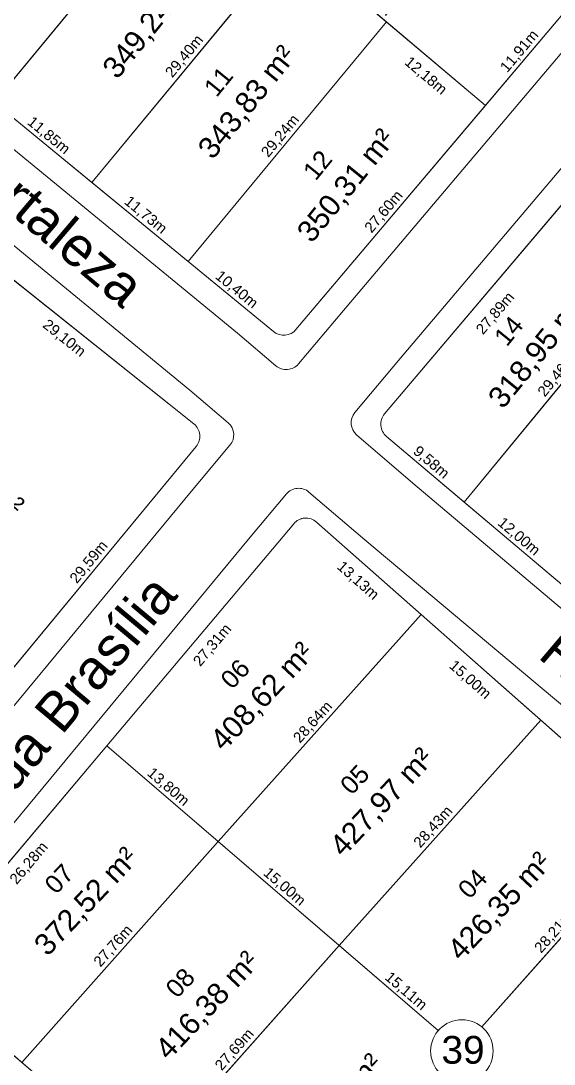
# Model space of a CAD drawing. Header units: metres. Extents: x 3808 to 8215, y 2374 to 6187.
# Drawn here: x 5278.2 to 5328.3, y 2960.6 to 3058.8 of the extents above; entities that cross this region are included whole.
import ezdxf

# ---------------------------------------------------------------- set-up
doc = ezdxf.new("R2010")
doc.units = ezdxf.units.M
for name, color, linetype in [('Areas Lotes', 1, 'Continuous'), ('Calçada', 8, 'Continuous'), ('COTAS', 7, 'Continuous'), ('Lote', 7, 'Continuous'), ('Nome das Ruas', 7, 'Continuous'), ('Nº Lote', 7, 'Continuous'), ('Nº. quadra', 7, 'Continuous'), ('quadras', 7, 'Continuous')]:
    doc.layers.add(name, color=color, linetype=linetype)
doc.styles.add('Arial', font='arial.ttf')
doc.dimstyles.new('Copy(2) of ISO-25', dxfattribs={"dimtxt": 1, "dimasz": 2.5, "dimexe": 1.25, "dimexo": 0.625, "dimgap": 0.2, "dimtad": 1, "dimtoh": 1, "dimlfac": 1, "dimzin": 1, "dimtxsty": 'Arial', "dimblk": 'NONE', "dimcen": 0, "dimse1": 1, "dimse2": 1, "dimsd1": 1, "dimsd2": 1, "dimclrt": 256, "dimaunit": 1, "dimadec": 3, "dimazin": 0, "dimtfac": 1, "dimtmove": 0, "dimatfit": 3, "dimldrblk": 'NONE', "dimfxl": 1, "dimtolj": 1, "dimtzin": 0, "dimarcsym": 0})

# ---------------------------------------------------------------- blocks, each defined once
blk = doc.blocks.new('*D2032')
at = {"layer": 'Defpoints', "color": 0, "linetype": 'Continuous', "transparency": 16777216}
for p in [(5268.963, 2968.36), (5278.266, 2960.806), (5278.266, 2960.806)]:
    blk.add_point(p, dxfattribs=at)
at = {"layer": 'COTAS', "linetype": 'Continuous', "lineweight": 5, "transparency": 16777216, "insert": (5274.119, 2965.205), "char_height": 1, "attachment_point": 5, "rotation": 320.92487, "style": 'Arial'}
blk.add_mtext('\\A1;11,98m', dxfattribs=at)
blk = doc.blocks.new('_None')
blk = doc.blocks.new('*D2033')
at = {"layer": 'Defpoints', "color": 0, "linetype": 'Continuous', "transparency": 16777216}
for p in [(5278.266, 2960.806), (5289.639, 2951.028), (5289.905, 2951.356)]:
    blk.add_point(p, dxfattribs=at)
at = {"layer": 'COTAS', "linetype": 'Continuous', "lineweight": 5, "transparency": 16777216, "insert": (5284.59, 2956.703), "char_height": 1, "attachment_point": 5, "rotation": 320.92487, "style": 'Arial'}
blk.add_mtext('\\A1;14,99m', dxfattribs=at)
blk = doc.blocks.new('*D2040')
at = {"layer": 'Defpoints', "color": 0, "linetype": 'Continuous', "transparency": 16777216}
for p in [(5286.225, 2990.573), (5288.027, 2989.057), (5269.31, 2970.463)]:
    blk.add_point(p, dxfattribs=at)
at = {"layer": 'COTAS', "linetype": 'Continuous', "lineweight": 5, "transparency": 16777216, "insert": (5278.957, 2979.518), "char_height": 1, "attachment_point": 5, "rotation": 49.93186, "style": 'Arial'}
blk.add_mtext('\\A1;26,28m', dxfattribs=at)
blk = doc.blocks.new('*D2041')
at = {"layer": 'Defpoints', "color": 0, "linetype": 'Continuous', "transparency": 16777216}
for p in [(5303.801, 3011.469), (5305.604, 3009.953), (5286.225, 2990.573)]:
    blk.add_point(p, dxfattribs=at)
at = {"layer": 'COTAS', "linetype": 'Continuous', "lineweight": 5, "transparency": 16777216, "insert": (5296.202, 3000.021), "char_height": 1, "attachment_point": 5, "rotation": 49.93186, "style": 'Arial'}
blk.add_mtext('\\A1;27,31m', dxfattribs=at)
blk = doc.blocks.new('*D2042')
at = {"layer": 'Defpoints', "color": 0, "linetype": 'Continuous', "transparency": 16777216}
for p in [(5305.943, 3011.627), (5315.78, 3002.926), (5314.194, 3001.133)]:
    blk.add_point(p, dxfattribs=at)
at = {"layer": 'COTAS', "linetype": 'Continuous', "lineweight": 5, "transparency": 16777216, "insert": (5309.806, 3006.083), "char_height": 1, "attachment_point": 5, "rotation": 318.5032, "style": 'Arial'}
blk.add_mtext('\\A1;13,13m', dxfattribs=at)
blk = doc.blocks.new('*D2043')
at = {"layer": 'Defpoints', "color": 0, "linetype": 'Continuous', "transparency": 16777216}
for p in [(5315.78, 3002.926), (5327.015, 2992.987), (5325.428, 2991.194)]:
    blk.add_point(p, dxfattribs=at)
at = {"layer": 'COTAS', "linetype": 'Continuous', "lineweight": 5, "transparency": 16777216, "insert": (5320.342, 2996.763), "char_height": 1, "attachment_point": 5, "rotation": 318.5032, "style": 'Arial'}
blk.add_mtext('\\A1;15,00m', dxfattribs=at)
blk = doc.blocks.new('*D2044')
at = {"layer": 'Defpoints', "color": 0, "linetype": 'Continuous', "transparency": 16777216}
for p in [(5327.015, 2992.987), (5338.249, 2983.048), (5336.663, 2981.255)]:
    blk.add_point(p, dxfattribs=at)
at = {"layer": 'COTAS', "linetype": 'Continuous', "lineweight": 5, "transparency": 16777216, "insert": (5331.577, 2986.824), "char_height": 1, "attachment_point": 5, "rotation": 318.5032, "style": 'Arial'}
blk.add_mtext('\\A1;15,00m', dxfattribs=at)
blk = doc.blocks.new('*D2048')
at = {"layer": 'Defpoints', "color": 0, "linetype": 'Continuous', "transparency": 16777216}
for p in [(5296.691, 2981.574), (5296.691, 2981.574), (5278.266, 2960.806)]:
    blk.add_point(p, dxfattribs=at)
at = {"layer": 'COTAS', "linetype": 'Continuous', "lineweight": 5, "transparency": 16777216, "insert": (5286.879, 2971.722), "char_height": 1, "attachment_point": 5, "rotation": 48.41987, "style": 'Arial'}
blk.add_mtext('\\A1;27,76m', dxfattribs=at)
blk = doc.blocks.new('*D2049')
at = {"layer": 'Defpoints', "color": 0, "linetype": 'Continuous', "transparency": 16777216}
for p in [(5315.78, 3002.926), (5315.78, 3002.926), (5296.691, 2981.574)]:
    blk.add_point(p, dxfattribs=at)
at = {"layer": 'COTAS', "linetype": 'Continuous', "lineweight": 5, "transparency": 16777216, "insert": (5305.638, 2992.784), "char_height": 1, "attachment_point": 5, "rotation": 48.20278, "style": 'Arial'}
blk.add_mtext('\\A1;28,64m', dxfattribs=at)
blk = doc.blocks.new('*D2050')
at = {"layer": 'Defpoints', "color": 0, "linetype": 'Continuous', "transparency": 16777216}
for p in [(5308.065, 2971.795), (5308.065, 2971.795), (5289.688, 2951.084)]:
    blk.add_point(p, dxfattribs=at)
at = {"layer": 'COTAS', "linetype": 'Continuous', "lineweight": 5, "transparency": 16777216, "insert": (5298.278, 2961.971), "char_height": 1, "attachment_point": 5, "rotation": 48.4171, "style": 'Arial'}
blk.add_mtext('\\A1;27,69m', dxfattribs=at)
blk = doc.blocks.new('*D2051')
at = {"layer": 'Defpoints', "color": 0, "linetype": 'Continuous', "transparency": 16777216}
for p in [(5327.015, 2992.987), (5327.015, 2992.987), (5308.065, 2971.795)]:
    blk.add_point(p, dxfattribs=at)
at = {"layer": 'COTAS', "linetype": 'Continuous', "lineweight": 5, "transparency": 16777216, "insert": (5316.943, 2982.925), "char_height": 1, "attachment_point": 5, "rotation": 48.19753, "style": 'Arial'}
blk.add_mtext('\\A1;28,43m', dxfattribs=at)
blk = doc.blocks.new('*D2052')
at = {"layer": 'Defpoints', "color": 0, "linetype": 'Continuous', "transparency": 16777216}
for p in [(5319.523, 2961.944), (5319.523, 2961.944), (5301.18, 2941.271)]:
    blk.add_point(p, dxfattribs=at)
at = {"layer": 'COTAS', "linetype": 'Continuous', "lineweight": 5, "transparency": 16777216, "insert": (5309.753, 2952.139), "char_height": 1, "attachment_point": 5, "rotation": 48.4171, "style": 'Arial'}
blk.add_mtext('\\A1;27,64m', dxfattribs=at)
blk = doc.blocks.new('*D2053')
at = {"layer": 'Defpoints', "color": 0, "linetype": 'Continuous', "transparency": 16777216}
for p in [(5338.249, 2983.048), (5338.249, 2983.048), (5319.523, 2961.944)]:
    blk.add_point(p, dxfattribs=at)
at = {"layer": 'COTAS', "linetype": 'Continuous', "lineweight": 5, "transparency": 16777216, "insert": (5328.287, 2973.028), "char_height": 1, "attachment_point": 5, "rotation": 48.4171, "style": 'Arial'}
blk.add_mtext('\\A1;28,21m', dxfattribs=at)
blk = doc.blocks.new('*D2058')
at = {"layer": 'Defpoints', "color": 0, "linetype": 'Continuous', "transparency": 16777216}
for p in [(5286.225, 2990.573), (5296.691, 2981.574), (5296.691, 2981.574)]:
    blk.add_point(p, dxfattribs=at)
at = {"layer": 'COTAS', "linetype": 'Continuous', "lineweight": 5, "transparency": 16777216, "insert": (5291.98, 2986.681), "char_height": 1, "attachment_point": 5, "rotation": 319.31243, "style": 'Arial'}
blk.add_mtext('\\A1;13,80m', dxfattribs=at)
blk = doc.blocks.new('*D2059')
at = {"layer": 'Defpoints', "color": 0, "linetype": 'Continuous', "transparency": 16777216}
for p in [(5296.691, 2981.574), (5308.065, 2971.795), (5308.065, 2971.795)]:
    blk.add_point(p, dxfattribs=at)
at = {"layer": 'COTAS', "linetype": 'Continuous', "lineweight": 5, "transparency": 16777216, "insert": (5302.9, 2977.292), "char_height": 1, "attachment_point": 5, "rotation": 319.31243, "style": 'Arial'}
blk.add_mtext('\\A1;15,00m', dxfattribs=at)
blk = doc.blocks.new('*D2060')
at = {"layer": 'Defpoints', "color": 0, "linetype": 'Continuous', "transparency": 16777216}
for p in [(5308.065, 2971.795), (5319.523, 2961.944), (5319.523, 2961.944)]:
    blk.add_point(p, dxfattribs=at)
at = {"layer": 'COTAS', "linetype": 'Continuous', "lineweight": 5, "transparency": 16777216, "insert": (5314.316, 2967.477), "char_height": 1, "attachment_point": 5, "rotation": 319.31243, "style": 'Arial'}
blk.add_mtext('\\A1;15,11m', dxfattribs=at)
blk = doc.blocks.new('*D2061')
at = {"layer": 'Defpoints', "color": 0, "linetype": 'Continuous', "transparency": 16777216}
for p in [(5319.523, 2961.944), (5330.879, 2952.142), (5330.898, 2952.164)]:
    blk.add_point(p, dxfattribs=at)
at = {"layer": 'COTAS', "linetype": 'Continuous', "lineweight": 5, "transparency": 16777216, "insert": (5325.733, 2957.661), "char_height": 1, "attachment_point": 5, "rotation": 319.31243, "style": 'Arial'}
blk.add_mtext('\\A1;15,00m', dxfattribs=at)
blk = doc.blocks.new('*D2064')
at = {"layer": 'Defpoints', "color": 0, "linetype": 'Continuous', "transparency": 16777216}
for p in [(5312.513, 3019.688), (5319.829, 3013.497), (5319.829, 3013.497)]:
    blk.add_point(p, dxfattribs=at)
at = {"layer": 'COTAS', "linetype": 'Continuous', "lineweight": 5, "transparency": 16777216, "insert": (5316.688, 3017.204), "char_height": 1, "attachment_point": 5, "rotation": 319.76295, "style": 'Arial'}
blk.add_mtext('\\A1;9,58m', dxfattribs=at)
blk = doc.blocks.new('*D2065')
at = {"layer": 'Defpoints', "color": 0, "linetype": 'Continuous', "transparency": 16777216}
for p in [(5319.829, 3013.497), (5328.99, 3005.745), (5328.99, 3005.745)]:
    blk.add_point(p, dxfattribs=at)
at = {"layer": 'COTAS', "linetype": 'Continuous', "lineweight": 5, "transparency": 16777216, "insert": (5324.927, 3010.233), "char_height": 1, "attachment_point": 5, "rotation": 319.76295, "style": 'Arial'}
blk.add_mtext('\\A1;12,00m', dxfattribs=at)
blk = doc.blocks.new('*D2075')
at = {"layer": 'Defpoints', "color": 0, "linetype": 'Continuous', "transparency": 16777216}
for p in [(5330.356, 3043.088), (5332.398, 3041.36), (5312.337, 3021.802)]:
    blk.add_point(p, dxfattribs=at)
at = {"layer": 'COTAS', "linetype": 'Continuous', "lineweight": 5, "transparency": 16777216, "insert": (5322.777, 3031.234), "char_height": 1, "attachment_point": 5, "rotation": 49.75135, "style": 'Arial'}
blk.add_mtext('\\A1;27,89m', dxfattribs=at)
blk = doc.blocks.new('*D2090')
at = {"layer": 'Defpoints', "color": 0, "linetype": 'Continuous', "transparency": 16777216}
for p in [(5338.514, 3036.272), (5338.514, 3036.272), (5319.829, 3013.497)]:
    blk.add_point(p, dxfattribs=at)
at = {"layer": 'COTAS', "linetype": 'Continuous', "lineweight": 5, "transparency": 16777216, "insert": (5328.552, 3025.393), "char_height": 1, "attachment_point": 5, "rotation": 50.63501, "style": 'Arial'}
blk.add_mtext('\\A1;29,46m', dxfattribs=at)
blk = doc.blocks.new('*D2183')
at = {"layer": 'Defpoints', "color": 0, "linetype": 'Continuous', "transparency": 16777216}
for p in [(5294.636, 3018.733), (5294.636, 3018.733), (5275.786, 2995.918)]:
    blk.add_point(p, dxfattribs=at)
at = {"layer": 'COTAS', "linetype": 'Continuous', "lineweight": 5, "transparency": 16777216, "insert": (5284.593, 3007.835), "char_height": 1, "attachment_point": 5, "rotation": 50.4361, "style": 'Arial'}
blk.add_mtext('\\A1;29,59m', dxfattribs=at)
blk = doc.blocks.new('*D2192')
at = {"layer": 'Defpoints', "color": 0, "linetype": 'Continuous', "transparency": 16777216}
for p in [(5271.674, 3039.02), (5294.415, 3020.86), (5293.078, 3019.185)]:
    blk.add_point(p, dxfattribs=at)
at = {"layer": 'COTAS', "linetype": 'Continuous', "lineweight": 5, "transparency": 16777216, "insert": (5282.207, 3028.891), "char_height": 1, "attachment_point": 5, "rotation": 321.39158, "style": 'Arial'}
blk.add_mtext('\\A1;29,10m', dxfattribs=at)
blk = doc.blocks.new('*D2215')
at = {"layer": 'Defpoints', "color": 0, "linetype": 'Continuous', "transparency": 16777216}
for p in [(5275.66, 3051.101), (5284.816, 3043.58), (5284.816, 3043.58)]:
    blk.add_point(p, dxfattribs=at)
at = {"layer": 'COTAS', "linetype": 'Continuous', "lineweight": 5, "transparency": 16777216, "insert": (5280.747, 3047.959), "char_height": 1, "attachment_point": 5, "rotation": 320.60088, "style": 'Arial'}
blk.add_mtext('\\A1;11,85m', dxfattribs=at)
blk = doc.blocks.new('*D2216')
at = {"layer": 'Defpoints', "color": 0, "linetype": 'Continuous', "transparency": 16777216}
for p in [(5284.816, 3043.58), (5293.878, 3036.137), (5293.878, 3036.137)]:
    blk.add_point(p, dxfattribs=at)
at = {"layer": 'COTAS', "linetype": 'Continuous', "lineweight": 5, "transparency": 16777216, "insert": (5289.856, 3040.477), "char_height": 1, "attachment_point": 5, "rotation": 320.60088, "style": 'Arial'}
blk.add_mtext('\\A1;11,73m', dxfattribs=at)
blk = doc.blocks.new('*D2217')
at = {"layer": 'Defpoints', "color": 0, "linetype": 'Continuous', "transparency": 16777216}
for p in [(5293.878, 3036.137), (5301.913, 3029.538), (5301.913, 3029.538)]:
    blk.add_point(p, dxfattribs=at)
at = {"layer": 'COTAS', "linetype": 'Continuous', "lineweight": 5, "transparency": 16777216, "insert": (5298.404, 3033.456), "char_height": 1, "attachment_point": 5, "rotation": 320.60088, "style": 'Arial'}
blk.add_mtext('\\A1;10,40m', dxfattribs=at)
blk = doc.blocks.new('*D2218')
at = {"layer": 'Defpoints', "color": 0, "linetype": 'Continuous', "transparency": 16777216}
for p in [(5321.819, 3050.821), (5321.819, 3050.821), (5304.011, 3029.729)]:
    blk.add_point(p, dxfattribs=at)
at = {"layer": 'COTAS', "linetype": 'Continuous', "lineweight": 5, "transparency": 16777216, "insert": (5312.303, 3040.792), "char_height": 1, "attachment_point": 5, "rotation": 49.82504, "style": 'Arial'}
blk.add_mtext('\\A1;27,60m', dxfattribs=at)
blk = doc.blocks.new('*D2219')
at = {"layer": 'Defpoints', "color": 0, "linetype": 'Continuous', "transparency": 16777216}
for p in [(5329.501, 3059.919), (5329.501, 3059.919), (5321.819, 3050.821)]:
    blk.add_point(p, dxfattribs=at)
at = {"layer": 'COTAS', "linetype": 'Continuous', "lineweight": 5, "transparency": 16777216, "insert": (5325.048, 3055.887), "char_height": 1, "attachment_point": 5, "rotation": 49.82504, "style": 'Arial'}
blk.add_mtext('\\A1;11,91m', dxfattribs=at)
blk = doc.blocks.new('*D2235')
at = {"layer": 'Defpoints', "color": 0, "linetype": 'Continuous', "transparency": 16777216}
for p in [(5294.49, 3073.879), (5294.49, 3073.879), (5275.66, 3051.101)]:
    blk.add_point(p, dxfattribs=at)
at = {"layer": 'COTAS', "linetype": 'Continuous', "lineweight": 5, "transparency": 16777216, "insert": (5284.458, 3063), "char_height": 1, "attachment_point": 5, "rotation": 50.42051, "style": 'Arial'}
blk.add_mtext('\\A1;29,55m', dxfattribs=at)
blk = doc.blocks.new('*D2236')
at = {"layer": 'Defpoints', "color": 0, "linetype": 'Continuous', "transparency": 16777216}
for p in [(5303.547, 3066.238), (5303.547, 3066.238), (5284.816, 3043.58)]:
    blk.add_point(p, dxfattribs=at)
at = {"layer": 'COTAS', "linetype": 'Continuous', "lineweight": 5, "transparency": 16777216, "insert": (5293.564, 3055.419), "char_height": 1, "attachment_point": 5, "rotation": 50.42051, "style": 'Arial'}
blk.add_mtext('\\A1;29,40m', dxfattribs=at)
blk = doc.blocks.new('*D2237')
at = {"layer": 'Defpoints', "color": 0, "linetype": 'Continuous', "transparency": 16777216}
for p in [(5312.51, 3058.676), (5312.51, 3058.676), (5293.878, 3036.137)]:
    blk.add_point(p, dxfattribs=at)
at = {"layer": 'COTAS', "linetype": 'Continuous', "lineweight": 5, "transparency": 16777216, "insert": (5302.577, 3047.917), "char_height": 1, "attachment_point": 5, "rotation": 50.42051, "style": 'Arial'}
blk.add_mtext('\\A1;29,24m', dxfattribs=at)
blk = doc.blocks.new('*D2241')
at = {"layer": 'Defpoints', "color": 0, "linetype": 'Continuous', "transparency": 16777216}
for p in [(5303.547, 3066.238), (5312.51, 3058.676), (5311.001, 3056.887)]:
    blk.add_point(p, dxfattribs=at)
at = {"layer": 'COTAS', "linetype": 'Continuous', "lineweight": 5, "transparency": 16777216, "insert": (5307.036, 3061.28), "char_height": 1, "attachment_point": 5, "rotation": 319.84578, "style": 'Arial'}
blk.add_mtext('\\A1;11,73m', dxfattribs=at)
blk = doc.blocks.new('*D2242')
at = {"layer": 'Defpoints', "color": 0, "linetype": 'Continuous', "transparency": 16777216}
for p in [(5312.51, 3058.676), (5321.819, 3050.821), (5320.31, 3049.033)]:
    blk.add_point(p, dxfattribs=at)
at = {"layer": 'COTAS', "linetype": 'Continuous', "lineweight": 5, "transparency": 16777216, "insert": (5316.172, 3053.572), "char_height": 1, "attachment_point": 5, "rotation": 319.84578, "style": 'Arial'}
blk.add_mtext('\\A1;12,18m', dxfattribs=at)
blk = doc.blocks.new('*D2244')
at = {"layer": 'Defpoints', "color": 0, "linetype": 'Continuous', "transparency": 16777216}
for p in [(5299.169, 3069.932), (5321.819, 3050.821), (5321.819, 3050.821)]:
    blk.add_point(p, dxfattribs=at)
at = {"layer": 'COTAS', "linetype": 'Continuous', "lineweight": 5, "transparency": 16777216, "insert": (5311.011, 3060.989), "char_height": 1, "attachment_point": 5, "rotation": 319.84578, "style": 'Arial'}
blk.add_mtext('\\A1;29,64m', dxfattribs=at)

msp = doc.modelspace()

# ---------------------------------------------------------------- linework, layer by layer
at = {"layer": 'Calçada', "linetype": 'Continuous', "lineweight": 5}
for p, q in [((5303.108, 3014.27), (5299.703, 3010.217)), ((5310.477, 3009.951), (5305.232, 3014.445)), ((5299.703, 3010.217), (5266.217, 2969.693)), ((5374.915, 2955.9), (5310.477, 3009.951))]:
    msp.add_line(p, q, dxfattribs=at)
at = {"layer": 'Calçada', "linetype": 'Continuous', "lineweight": 5, "flags": 128}
for points in [[(5381.646, 3120.38, -0.424593), (5381.851, 3118.231), (5375.105, 3110.355), (5308.461, 3031.525), (5304.244, 3026.506, -0.4171), (5302.119, 3026.331), (5298.527, 3029.41), (5254.492, 3065.613, -0.41826), (5254.299, 3067.74), (5259.12, 3073.442), (5327.198, 3153.404), (5332.489, 3159.946, -0.434584), (5334.677, 3160.102), (5338.643, 3156.414), (5376.914, 3124.152), (5381.646, 3120.38)], [(5379.21, 2961.032, 0.415336), (5381.328, 2961.214), (5386.335, 2967.186), (5454.215, 3047.752), (5459.599, 3054.396, 0.408641), (5459.4, 3056.488), (5455.604, 3059.686), (5394.088, 3110.462), (5389.471, 3114.143, 0.403909), (5387.397, 3113.945), (5380.436, 3105.819), (5313.813, 3027.015), (5309.54, 3021.928, 0.411333), (5309.713, 3019.824), (5315.004, 3015.29), (5379.21, 2961.032)], [(5297.811, 3018.848, 0.411333), (5297.639, 3020.952), (5294.026, 3024.048), (5249.94, 3060.294, 0.410179), (5247.842, 3060.103), (5242.665, 3053.981), (5174.686, 2970.72), (5170.041, 2965.161, 0.413108), (5170.227, 2963.052), (5217.04, 2923.641, 0.414231), (5219.154, 2923.823), (5223.483, 2928.966), (5294.325, 3014.698), (5297.811, 3018.848)]]:
    msp.add_lwpolyline(points, format="xyb", dxfattribs=at)
at = {"layer": 'Calçada', "linetype": 'Continuous', "lineweight": 5}
msp.add_arc((5304.256, 3013.306), 1.5, 49.40466, 139.9687, dxfattribs=at)
at = {"layer": 'Lote', "linetype": 'Continuous', "lineweight": 5}
for p, q in [((5275.46, 3089.935), (5321.819, 3050.821)), ((5275.66, 3051.101), (5294.49, 3073.879)), ((5284.816, 3043.58), (5303.547, 3066.238)), ((5293.878, 3036.137), (5312.51, 3058.676)), ((5319.829, 3013.497), (5338.514, 3036.272)), ((5296.691, 2981.574), (5315.78, 3002.926)), ((5308.065, 2971.795), (5327.015, 2992.987)), ((5317.373, 2963.793), (5286.225, 2990.573)), ((5321.473, 2964.141), (5338.249, 2983.048)), ((5278.266, 2960.806), (5296.691, 2981.574)), ((5289.639, 2951.028), (5308.065, 2971.795))]:
    msp.add_line(p, q, dxfattribs=at)
at = {"layer": 'Lote', "linetype": 'Continuous', "lineweight": 5, "flags": 128}
for points in [[(5266.202, 3058.87), (5275.66, 3051.101), (5294.49, 3073.879), (5285.134, 3081.772)], [(5306.781, 3079.14), (5299.169, 3069.932), (5321.819, 3050.821), (5329.501, 3059.919)], [(5275.66, 3051.101), (5284.816, 3043.58), (5303.547, 3066.238), (5294.49, 3073.879)], [(5312.51, 3058.676), (5303.547, 3066.238), (5284.816, 3043.58), (5293.878, 3036.137)], [(5319.829, 3013.497), (5328.99, 3005.745), (5347.722, 3028.578), (5338.514, 3036.272)], [(5296.691, 2981.574), (5308.065, 2971.795), (5327.015, 2992.987), (5315.78, 3002.926)], [(5308.065, 2971.795), (5296.691, 2981.574), (5278.266, 2960.806), (5289.639, 2951.028)]]:
    msp.add_lwpolyline(points, close=True, dxfattribs=at)
for points in [[(5293.878, 3036.137), (5301.913, 3029.538, 0.410253), (5304.011, 3029.729), (5321.819, 3050.821), (5312.51, 3058.676)], [(5312.337, 3021.802, 0.414273), (5312.513, 3019.688), (5319.829, 3013.497), (5338.514, 3036.272), (5330.356, 3043.088)], [(5252.338, 3015.181), (5275.786, 2995.918), (5294.636, 3018.733, 0.419106), (5294.415, 3020.86), (5271.674, 3039.02)], [(5315.78, 3002.926), (5305.943, 3011.627, 0.421536), (5303.801, 3011.469), (5286.225, 2990.573), (5296.691, 2981.574)], [(5296.691, 2981.574), (5286.225, 2990.573), (5269.31, 2970.463, 0.411051), (5269.48, 2968.36), (5278.266, 2960.806)]]:
    msp.add_lwpolyline(points, format="xyb", close=True, dxfattribs=at)
for points in [[(5321.473, 2964.141), (5338.249, 2983.048), (5327.015, 2992.987), (5308.065, 2971.795), (5317.373, 2963.793)], [(5321.824, 2959.958), (5330.879, 2952.142), (5349.484, 2973.11), (5338.249, 2983.048), (5321.473, 2964.141)], [(5317.373, 2963.793), (5308.065, 2971.795), (5289.639, 2951.028), (5301.097, 2941.177), (5317.576, 2959.749)]]:
    msp.add_lwpolyline(points, dxfattribs=at)
at = {"layer": 'Nº. quadra', "lineweight": 5}
for start, end in [(0, 180), (180, 0)]:
    msp.add_arc((5319.6, 2961.877), 2.937, start, end, dxfattribs=at)
at = {"layer": 'quadras', "linetype": 'Continuous', "lineweight": 5}
for p, q in [((5304.011, 3029.729), (5377.699, 3117.004)), ((5387.276, 3110.327), (5312.337, 3021.802)), ((5257.283, 3066.195), (5301.913, 3029.538)), ((5249.399, 3056.807), (5294.415, 3020.86)), ((5312.513, 3019.688), (5378.048, 2964.234)), ((5294.636, 3018.733), (5219.204, 2927.434)), ((5269.31, 2970.463), (5303.801, 3011.469)), ((5305.943, 3011.627), (5370.225, 2954.762)), ((5333.957, 2912.925), (5269.48, 2968.36))]:
    msp.add_line(p, q, dxfattribs=at)
for centre, start, end in [((5302.865, 3030.697), 230.60088, 319.82504), ((5313.482, 3020.833), 139.75135, 229.76295), ((5293.479, 3019.688), 320.4361, 51.39158), ((5304.949, 3010.504), 48.5032, 139.93186)]:
    msp.add_arc(centre, 1.5, start, end, dxfattribs=at)

# ---------------------------------------------------------------- texts
at = {"layer": 'Areas Lotes', "color": 1, "lineweight": 5, "style": 'Arial'}
for s, rotation, p in [('349,24 m²', 50.94257, (5287.218, 3053.192)), ('343,83 m²', 50.94257, (5296.181, 3045.63)), ('350,31 m²', 50.94257, (5305.49, 3037.776)), ('318,95 m²', 50.94257, (5323.45, 3022.169)), ('941,73 m²', 318.90341, (5267.836, 3020.321)), ('408,62 m²', 46.77434, (5297.211, 2989.976)), ('427,97 m²', 46.77434, (5308.446, 2980.037)), ('372,52 m²', 46.77434, (5280.674, 2970.693)), ('426,35 m²', 46.77434, (5319.515, 2970.245)), ('416,38 m²', 46.77434, (5292.048, 2960.914)), ('419,47 m²', 46.77434, (5303.698, 2951.278))]:
    msp.add_text(s, height=2.0071, rotation=rotation, dxfattribs=at).set_placement(p)
at = {"layer": 'Nome das Ruas', "lineweight": 5, "style": 'Arial'}
for s, rotation, p in [('Rua Fortaleza', 319.74403, (5263.068, 3052.523, 190.804)), ('Rua Brasília', 50.08478, (5275.03, 2983.173, 190.804)), ('Rua Fortaleza', 319.74403, (5326.632, 2998.934, 190.804))]:
    msp.add_text(s, height=3.68425, rotation=rotation, dxfattribs=at).set_placement(p)
at = {"layer": 'Nº Lote', "lineweight": 5, "style": 'Arial'}
for s, rotation, p in [('11', 50.94257, (5296.551, 3051.504, 1.156)), ('12', 50.94257, (5305.86, 3043.65, 1.156)), ('14', 50.94257, (5323.82, 3028.044, 1.156)), ('06', 46.77434, (5298.007, 2995.808, 1.156)), ('05', 46.77434, (5309.242, 2985.87, 1.156)), ('07', 46.77434, (5281.47, 2976.525, 1.156)), ('04', 46.77434, (5320.312, 2976.077, 1.156)), ('08', 46.77434, (5292.845, 2966.746, 1.156))]:
    msp.add_text(s, height=1.706, rotation=rotation, dxfattribs=at).set_placement(p)
at = {"layer": 'Nº. quadra', "lineweight": 5, "style": 'Arial'}
msp.add_text('39', height=2.6083, dxfattribs=at).set_placement((5317.68, 2960.681))

# ---------------------------------------------------------------- dimensions: what is measured, and where the dimension line sits
at = {"layer": 'COTAS', "linetype": 'Continuous', "lineweight": 5}
for p1, p2, distance, picture, middle in [((5275.66, 3051.101), (5294.49, 3073.879), 0, '*D2235', (5284.458, 3063)), ((5299.169, 3069.932), (5321.819, 3050.821), 0, '*D2244', (5311.011, 3060.989)), ((5284.816, 3043.58), (5303.547, 3066.238), 0, '*D2236', (5293.564, 3055.419)), ((5293.878, 3036.137), (5312.51, 3058.676), 0, '*D2237', (5302.577, 3047.917)), ((5304.011, 3029.729), (5321.819, 3050.821), 0, '*D2218', (5312.303, 3040.792)), ((5312.337, 3021.802), (5330.356, 3043.088), -2.675, '*D2075', (5322.777, 3031.234)), ((5319.829, 3013.497), (5338.514, 3036.272), 0, '*D2090', (5328.552, 3025.393)), ((5312.513, 3019.688), (5319.829, 3013.497), 0, '*D2064', (5316.688, 3017.204)), ((5305.943, 3011.627), (5315.78, 3002.926), -2.394, '*D2042', (5309.806, 3006.083)), ((5296.691, 2981.574), (5315.78, 3002.926), 0, '*D2049', (5305.638, 2992.784)), ((5308.065, 2971.795), (5327.015, 2992.987), 0, '*D2051', (5316.943, 2982.925)), ((5269.31, 2970.463), (5286.225, 2990.573), -2.355, '*D2040', (5278.957, 2979.518)), ((5286.225, 2990.573), (5296.691, 2981.574), 0, '*D2058', (5291.98, 2986.681)), ((5319.523, 2961.944), (5338.249, 2983.048), 0, '*D2053', (5328.287, 2973.028)), ((5278.266, 2960.806), (5296.691, 2981.574), 0, '*D2048', (5286.879, 2971.722)), ((5289.688, 2951.084), (5308.065, 2971.795), 0, '*D2050', (5298.278, 2961.971)), ((5268.963, 2968.36), (5278.266, 2960.806), 0, '*D2032', (5274.119, 2965.205)), ((5301.18, 2941.271), (5319.523, 2961.944), 0, '*D2052', (5309.753, 2952.139))]:
    dim = msp.add_aligned_dim(p1=p1, p2=p2, distance=distance, dimstyle='Copy(2) of ISO-25', override={"dimpost": 'm'}, dxfattribs=at)
    dim.commit()
    dim.dimension.update_dxf_attribs({"geometry": picture, "text_midpoint": middle})
for base, p1, p2, angle, picture, middle in [((5311.001, 3056.887), (5303.547, 3066.238), (5312.51, 3058.676), 139.84578, '*D2241', (5307.036, 3061.28)), ((5329.501, 3059.919), (5321.819, 3050.821), (5329.501, 3059.919), 229.82504, '*D2219', (5325.048, 3055.887)), ((5320.31, 3049.033), (5312.51, 3058.676), (5321.819, 3050.821), 139.84578, '*D2242', (5316.172, 3053.572)), ((5284.816, 3043.58), (5275.66, 3051.101), (5284.816, 3043.58), 140.60088, '*D2215', (5280.747, 3047.959)), ((5293.878, 3036.137), (5284.816, 3043.58), (5293.878, 3036.137), 140.60088, '*D2216', (5289.856, 3040.477)), ((5293.078, 3019.185), (5271.674, 3039.02), (5294.415, 3020.86), 141.39158, '*D2192', (5282.207, 3028.891)), ((5301.913, 3029.538), (5293.878, 3036.137), (5301.913, 3029.538), 140.60088, '*D2217', (5298.404, 3033.456)), ((5294.636, 3018.733), (5275.786, 2995.918), (5294.636, 3018.733), 230.4361, '*D2183', (5284.593, 3007.835)), ((5328.99, 3005.745), (5319.829, 3013.497), (5328.99, 3005.745), 139.76295, '*D2065', (5324.927, 3010.233)), ((5305.6036, 3009.9533), (5286.2247, 2990.5727), (5303.8014, 3011.4692), 229.93186, '*D2041', (5296.2023, 3000.0206)), ((5325.428, 2991.194), (5315.78, 3002.926), (5327.015, 2992.987), 138.5032, '*D2043', (5320.342, 2996.763)), ((5336.663, 2981.255), (5327.015, 2992.987), (5338.249, 2983.048), 138.5032, '*D2044', (5331.577, 2986.824)), ((5308.065, 2971.795), (5296.691, 2981.574), (5308.065, 2971.795), 139.31243, '*D2059', (5302.9, 2977.292)), ((5319.523, 2961.944), (5308.065, 2971.795), (5319.523, 2961.944), 139.31243, '*D2060', (5314.316, 2967.477)), ((5330.898, 2952.164), (5319.523, 2961.944), (5330.879, 2952.142), 139.31243, '*D2061', (5325.733, 2957.661)), ((5289.905, 2951.356), (5278.266, 2960.806), (5289.639, 2951.028), 140.92487, '*D2033', (5284.59, 2956.703))]:
    dim = msp.add_linear_dim(base=base, p1=p1, p2=p2, angle=angle, dimstyle='Copy(2) of ISO-25', override={"dimpost": 'm', "dimtmove": 1}, dxfattribs=at)
    dim.commit()
    dim.dimension.update_dxf_attribs({"geometry": picture, "text_midpoint": middle})

doc.saveas('drawing.dxf')
